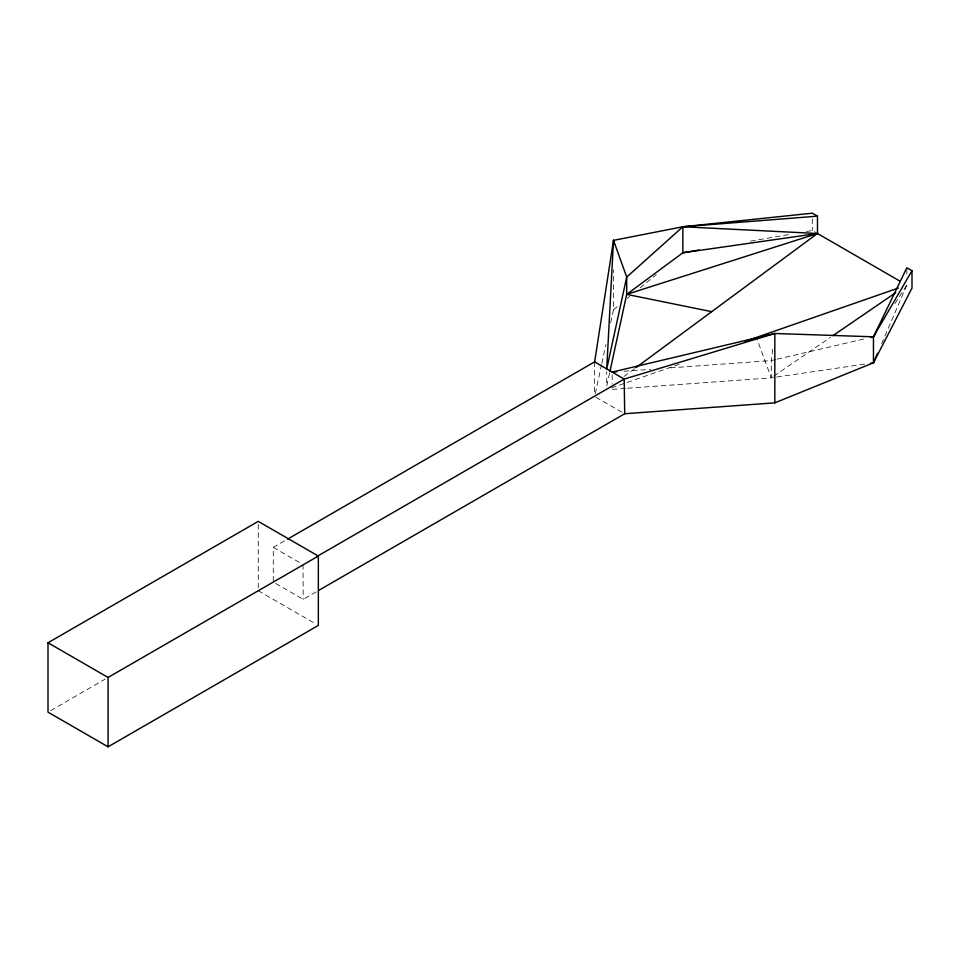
<?xml version="1.0" encoding="UTF-8"?>
<svg xmlns="http://www.w3.org/2000/svg" width="960" height="960" viewBox="0 0 960 960"><rect width="100%" height="100%" fill="white"/><g stroke="black" fill="none" stroke-linecap="round" stroke-linejoin="round"><path stroke-width="0.72" stroke-dasharray="4.8 3.6" d="M772.764 349.164L771.276 360.552L771.276 377.832L627.048 388.284M595.26 393.648L601.548 364.704M601.86 363.264L605.952 344.448M610.68 322.74L613.512 309.72L613.512 269.868M609.576 373.068L606.732 386.184L606.732 371.796M881.652 343.728L906.828 285.096L909.408 286.596M894.912 303.564L906.828 285.096L904.356 286.788M613.512 309.72L618.132 305.928M627.384 298.332L629.688 296.436M640.092 287.892L656.28 274.608M623.964 376.5L634.788 368.508M773.736 376.152L830.424 337.368M316.176 591.864L303.216 599.34L273.288 582.072L273.288 547.38L286.248 539.904M50.592 710.64L105.108 679.164M611.568 387.864L625.62 382.968M627.024 382.476L681.864 363.396M775.656 359.544L771.276 360.552L668.676 367.992M777.108 359.196L866.148 338.496M750.528 241.14L791.712 234.06M806.412 231.54L812.304 230.52L816.18 232.764M864.564 364.116L771.276 377.832L756.384 337.464M624.072 371.232L650.832 369.288M625.56 388.392L612.18 389.364L612.18 385.044M595.884 397.26L622.188 412.308M273.288 547.38L301.704 563.784M258.264 590.736L315.792 623.952M302.988 564.528L303.216 599.34M906.828 269.196L906.828 276.432M812.304 218.964L812.304 230.52M612.18 374.964L612.18 383.604M594.624 361.86L594.624 393.648M258.264 524.316L258.264 587.784"/><path stroke-width="1.44" d="M287.544 539.148L594.624 361.86L613.512 240.348L606.732 368.916L626.7 277.092L613.512 240.348L682.86 226.764L812.304 213.18L817.476 216.168L817.476 233.508L635.988 367.62M609.9 371.616L626.7 294.36L626.7 277.092L682.86 226.764L817.476 216.168M318.768 590.364L624.696 413.736L774.828 402.852L873.456 362.808L877.548 353.268M873.456 362.808L912 288.084L912 270.744L906.828 267.756L873.456 336.804L873.456 362.808L870.492 363.252M912 270.744L873.456 336.804L870.528 337.476M875.04 334.332L873.456 336.804L774.828 333.492L612.18 372.084L616.644 371.76M711.708 311.664L626.7 294.36L682.86 252.78L699.048 249.996M832.884 335.676L895.74 292.68M48 642.768L258.264 521.364L318.348 556.056L318.348 625.428L108.072 746.82L48 712.14L48 642.768L108.072 677.448L318.348 556.056M317.244 556.308L624.192 379.092L774.828 333.492L774.828 402.852M745.14 341.376L898.392 288.036M626.7 294.36L817.476 233.508L900.348 281.364M594.624 361.86L624.192 379.092L624.696 413.736M613.512 240.348L613.512 244.776M108.072 677.448L108.072 746.82M817.476 233.508L682.86 252.78L682.86 226.764L817.476 233.508"/></g></svg>
